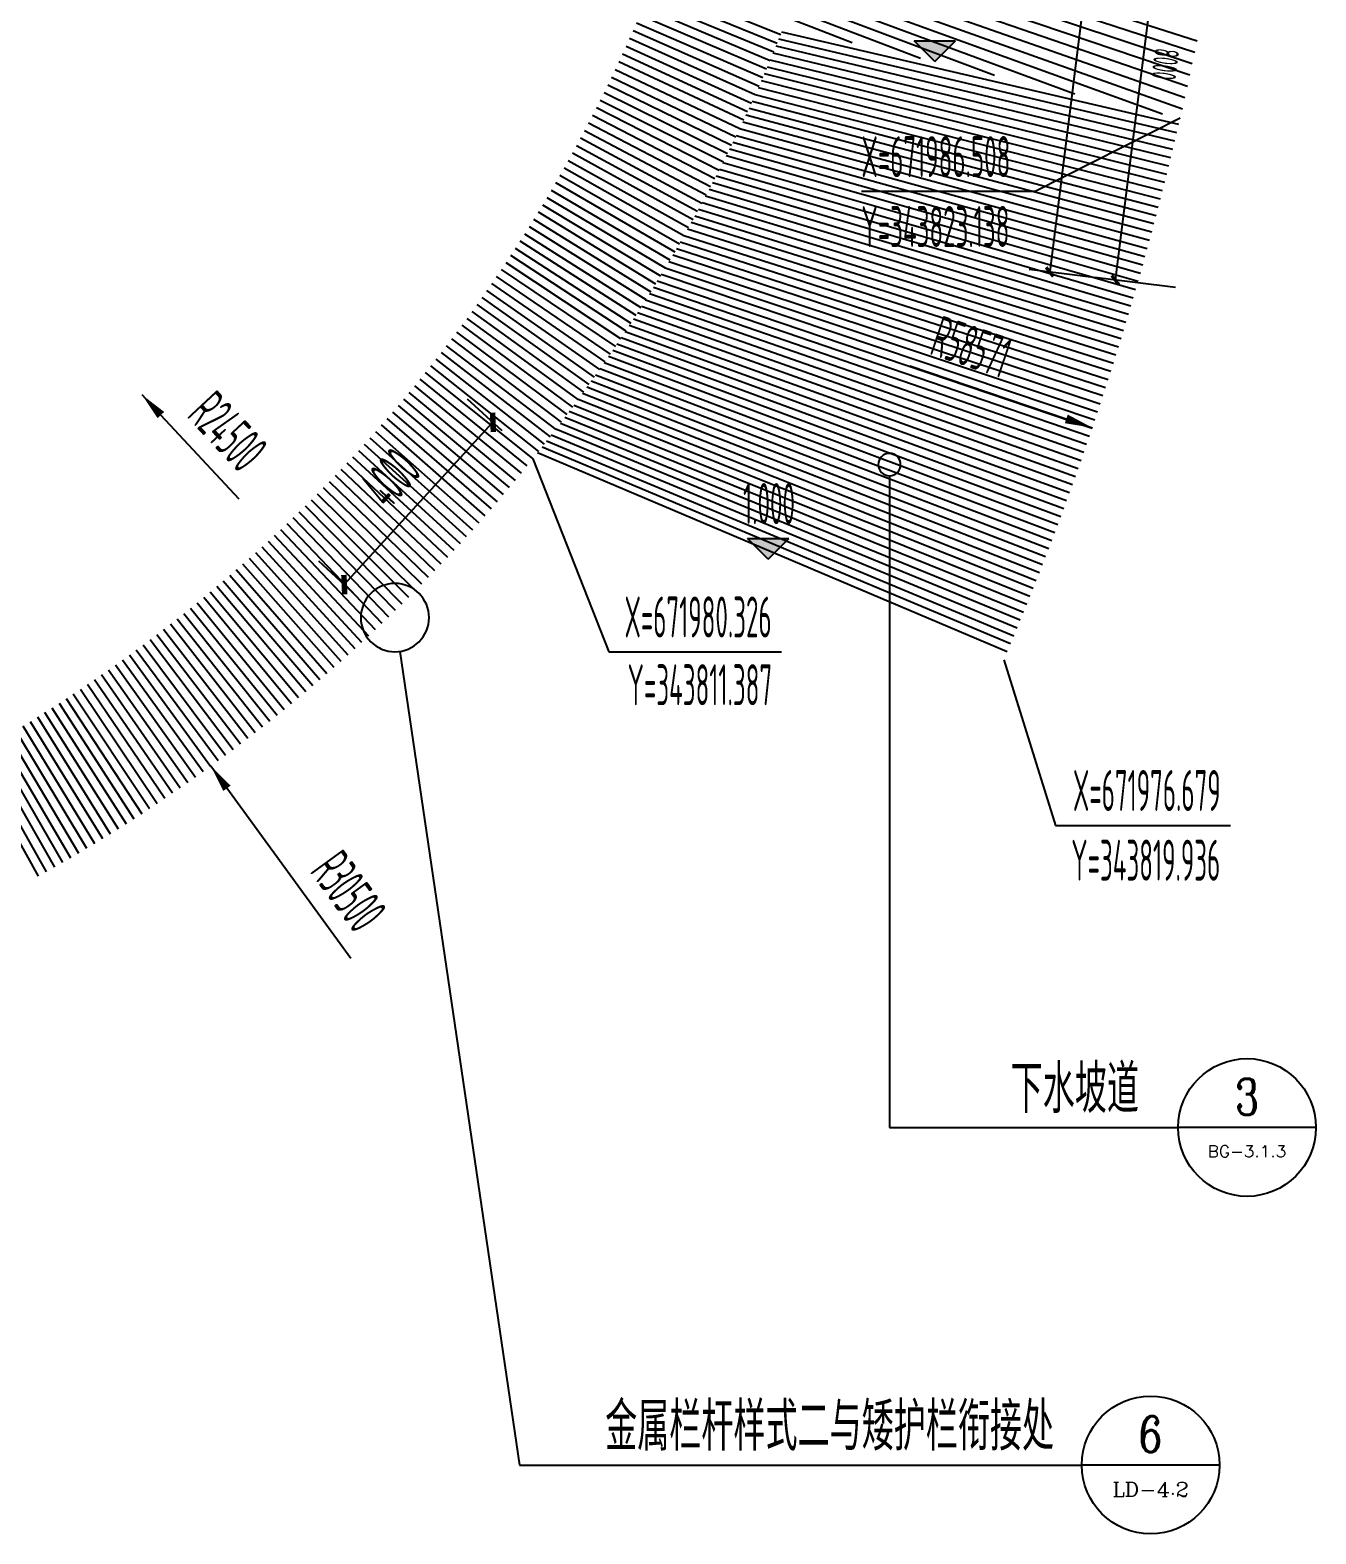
# Model space of a CAD drawing. Extents: x 343752890 to 343964796, y 671960777 to 672058019.
# Drawn here: x 343802264 to 343825600, y 671960815 to 671988104 of the extents above; entities that cross this region are included whole.
import ezdxf
from ezdxf.enums import TextEntityAlignment as Align

# ---------------------------------------------------------------- set-up
doc = ezdxf.new("R2010")
doc.units = 0
doc.header["$LTSCALE"] = 1000
doc.header["$MEASUREMENT"] = 0
for name, color, linetype in [('00-定位', 3, 'Continuous'), ('00-标高', 2, 'Continuous'), ('00-铺装填充', 251, 'Continuous'), ('00-铺装标注', 3, 'Continuous'), ('PUB_DIM', 3, 'Continuous'), ('PUB_TEXT', 7, 'Continuous')]:
    doc.layers.add(name, color=color, linetype=linetype)
doc.styles.add('_TCH_DIM', font='isocp.shx', dxfattribs={"width": 0.7, "bigfont": '0.shx'})
doc.styles.add('_TCH_DIM_T3', font='isocp.shx', dxfattribs={"width": 0.494118, "bigfont": '0.shx'})
doc.styles.add('_TCH_LABEL', font='COMPLEX', dxfattribs={"bigfont": 'GBCBIG'})
doc.dimstyles.new('_TCH_ARCH&&150', dxfattribs={"dimtxt": 446.25, "dimasz": 150, "dimexe": 375, "dimexo": 450, "dimgap": 189.375, "dimtad": 1, "dimdec": 0, "dimzin": 0, "dimdsep": 46, "dimtxsty": '_TCH_DIM_T3', "dimblk": 'ARCHTICK', "dimcen": 0.09, "dimclrt": 7, "dimazin": 2, "dimtfac": 1, "dimtdec": 0, "dimtix": 1, "dimtmove": 2, "dimatfit": 3, "dimfxl": 150, "dimtolj": 1, "dimtzin": 0, "dimarcsym": 0})
doc.dimstyles.new('_TCH_ARCH&&250', dxfattribs={"dimtxt": 743.75, "dimasz": 250, "dimexe": 625, "dimexo": 750, "dimgap": 315.625, "dimtad": 1, "dimdec": 0, "dimzin": 0, "dimdsep": 46, "dimtxsty": '_TCH_DIM_T3', "dimblk": 'ARCHTICK', "dimcen": 0.09, "dimclrt": 2, "dimazin": 2, "dimtfac": 1, "dimtdec": 0, "dimtix": 1, "dimtmove": 2, "dimatfit": 3, "dimfxl": 150, "dimtolj": 1, "dimtzin": 0, "dimarcsym": 0})

# ---------------------------------------------------------------- blocks, each defined once
blk = doc.blocks.new('_ArchTick')
at = {"color": 0, "linetype": 'ByBlock', "const_width": 0.4}
blk.add_lwpolyline([(-0.5, -0.5), (0.5, 0.5)], dxfattribs=at)
blk = doc.blocks.new('*D267')
at = {"layer": 'Defpoints', "color": 0, "transparency": 16777216}
for p in [(264799, 258002), (272799, 258002), (272799, 256452)]:
    blk.add_point(p, dxfattribs=at)
at = {"layer": 'PUB_DIM', "color": 0, "lineweight": -2, "transparency": 16777216}
for p, q in [((264799, 257552), (264799, 256077)), ((272799, 257552), (272799, 256077)), ((264799, 256452), (272799, 256452))]:
    blk.add_line(p, q, dxfattribs=at)
at = {"layer": 'PUB_DIM', "color": 0, "lineweight": -2, "transparency": 16777216, "xscale": 150, "yscale": 150, "zscale": 150, "rotation": 180}
blk.add_blockref('_ArchTick', (264799, 256452), dxfattribs=at)
at = {"layer": 'PUB_DIM', "color": 0, "lineweight": -2, "transparency": 16777216, "xscale": 150, "yscale": 150, "zscale": 150}
blk.add_blockref('_ArchTick', (272799, 256452), dxfattribs=at)
at = {"layer": 'PUB_DIM', "color": 7, "transparency": 16777216, "insert": (268799, 256864), "char_height": 446.2, "attachment_point": 5, "style": '_TCH_DIM_T3'}
blk.add_mtext('\\A1;8000', dxfattribs=at)
blk = doc.blocks.new('*D273')
at = {"layer": 'Defpoints', "color": 0, "transparency": 16777216}
for p in [(253299, 256452), (272799, 256452), (272799, 255252)]:
    blk.add_point(p, dxfattribs=at)
at = {"layer": 'PUB_DIM', "color": 0, "lineweight": -2, "transparency": 16777216}
for p, q in [((253299, 256002), (253299, 254877)), ((272799, 256002), (272799, 254877)), ((253299, 255252), (272799, 255252))]:
    blk.add_line(p, q, dxfattribs=at)
at = {"layer": 'PUB_DIM', "color": 0, "lineweight": -2, "transparency": 16777216, "xscale": 150, "yscale": 150, "zscale": 150, "rotation": 180}
blk.add_blockref('_ArchTick', (253299, 255252), dxfattribs=at)
at = {"layer": 'PUB_DIM', "color": 0, "lineweight": -2, "transparency": 16777216, "xscale": 150, "yscale": 150, "zscale": 150}
blk.add_blockref('_ArchTick', (272799, 255252), dxfattribs=at)
at = {"layer": 'PUB_DIM', "color": 7, "transparency": 16777216, "insert": (263049, 255664), "char_height": 446.2, "attachment_point": 5, "style": '_TCH_DIM_T3'}
blk.add_mtext('\\A1;19500', dxfattribs=at)
blk = doc.blocks.new('*D276')
at = {"layer": 'Defpoints', "color": 0, "transparency": 16777216}
for p in [(264799, 258002), (272799, 258002), (272799, 256452)]:
    blk.add_point(p, dxfattribs=at)
at = {"layer": 'PUB_DIM', "color": 0, "lineweight": -2, "transparency": 16777216}
for p, q in [((264799, 257552), (264799, 256077)), ((272799, 257552), (272799, 256077)), ((264799, 256452), (272799, 256452))]:
    blk.add_line(p, q, dxfattribs=at)
at = {"layer": 'PUB_DIM', "color": 0, "lineweight": -2, "transparency": 16777216, "xscale": 150, "yscale": 150, "zscale": 150, "rotation": 180}
blk.add_blockref('_ArchTick', (264799, 256452), dxfattribs=at)
at = {"layer": 'PUB_DIM', "color": 0, "lineweight": -2, "transparency": 16777216, "xscale": 150, "yscale": 150, "zscale": 150}
blk.add_blockref('_ArchTick', (272799, 256452), dxfattribs=at)
at = {"layer": 'PUB_DIM', "color": 7, "transparency": 16777216, "insert": (268799, 256864), "char_height": 446.2, "attachment_point": 5, "style": '_TCH_DIM_T3'}
blk.add_mtext('\\A1;8000', dxfattribs=at)
blk = doc.blocks.new('*D282')
at = {"layer": 'Defpoints', "color": 0, "transparency": 16777216}
for p in [(253299, 256452), (272799, 256452), (272799, 255252)]:
    blk.add_point(p, dxfattribs=at)
at = {"layer": 'PUB_DIM', "color": 0, "lineweight": -2, "transparency": 16777216}
for p, q in [((253299, 256002), (253299, 254877)), ((272799, 256002), (272799, 254877)), ((253299, 255252), (272799, 255252))]:
    blk.add_line(p, q, dxfattribs=at)
at = {"layer": 'PUB_DIM', "color": 0, "lineweight": -2, "transparency": 16777216, "xscale": 150, "yscale": 150, "zscale": 150, "rotation": 180}
blk.add_blockref('_ArchTick', (253299, 255252), dxfattribs=at)
at = {"layer": 'PUB_DIM', "color": 0, "lineweight": -2, "transparency": 16777216, "xscale": 150, "yscale": 150, "zscale": 150}
blk.add_blockref('_ArchTick', (272799, 255252), dxfattribs=at)
at = {"layer": 'PUB_DIM', "color": 7, "transparency": 16777216, "insert": (263049, 255664), "char_height": 446.2, "attachment_point": 5, "style": '_TCH_DIM_T3'}
blk.add_mtext('\\A1;19500', dxfattribs=at)
blk = doc.blocks.new('*D43')
at = {"layer": '00-铺装标注', "color": 0, "lineweight": -2, "transparency": 16777216}
for p, q in [((343810833, 671980832), (343810204, 671981409)), ((343807967, 671978041), (343810665, 671980986)), ((343808136, 671977887), (343807506, 671978464))]:
    blk.add_line(p, q, dxfattribs=at)
at = {"layer": 'Defpoints', "color": 0, "transparency": 16777216}
for p in [(343810665, 671980986), (343811386, 671980325), (343808689, 671977380)]:
    blk.add_point(p, dxfattribs=at)
at = {"layer": '00-铺装标注', "color": 0, "lineweight": -2, "transparency": 16777216, "xscale": 250, "yscale": 250, "zscale": 250}
for p, rotation in [((343810665, 671980986), 47.51433184011329), ((343807967, 671978041), 227.5143318401133)]:
    blk.add_blockref('_ArchTick', p, dxfattribs=dict(at, rotation=rotation))
at = {"layer": '00-铺装标注', "color": 2, "transparency": 16777216, "insert": (343808809, 671979978), "char_height": 743.8, "attachment_point": 5, "rotation": 47.5143, "style": '_TCH_DIM_T3'}
blk.add_mtext('\\A1;4000', dxfattribs=at)
blk = doc.blocks.new('ahjhghdgdg')
at = {"layer": 'PUB_DIM'}
for p1, p2, distance, picture, middle in [((264798.6, 258001.7), (272798.6, 258001.7), -1550, '*D267', (268798.6, 256864.2)), ((264798.6, 258001.7), (272798.6, 258001.7), -1550, '*D276', (268798.6, 256864.2)), ((253298.6, 256451.7), (272798.6, 256451.7), -1200.2, '*D273', (263048.6, 255664)), ((253298.6, 256451.7), (272798.6, 256451.7), -1200.2, '*D282', (263048.6, 255664))]:
    dim = blk.add_aligned_dim(p1=p1, p2=p2, distance=distance, dimstyle='_TCH_ARCH&&150', dxfattribs=at)
    dim.commit()
    dim.dimension.update_dxf_attribs({"geometry": picture, "text_midpoint": middle})

msp = doc.modelspace()

# ---------------------------------------------------------------- hatches: boundary and pattern name
at = {"layer": '00-标高'}
for points in [[(343818685.1, 671987534.6), (343818310.1, 671987909.6), (343819060.1, 671987909.6)], [(343815661.5, 671978502.4), (343815286.5, 671978877.4), (343816036.5, 671978877.4)]]:
    msp.add_hatch(color=256, dxfattribs=at).paths.add_polyline_path(points)

# ---------------------------------------------------------------- linework, layer by layer
at = {"layer": '00-定位', "color": 3}
for p, q in [((343823138.1, 671986507.9), (343820505.1, 671985173.6)), ((343820505.1, 671985173.6), (343817352, 671985173.6)), ((343811387.3, 671980326.3), (343812766.9, 671976820.4)), ((343812766.9, 671976820.4), (343815901.1, 671976820.4)), ((343819935.6, 671976678.5), (343820871.4, 671973671.5)), ((343820871.4, 671973671.5), (343824047.4, 671973671.5))]:
    msp.add_line(p, q, dxfattribs=at)
at = {"layer": '00-定位'}
msp.add_lwpolyline([(343818228.2, 671982010.3), (343821069.9, 671981048.5), (343821543.5, 671980888.2)], dxfattribs=at)
at = {"layer": '00-定位', "color": 3}
for points in [[(343804637.6, 671981118.7, 165, 0, 0), (343804296.8, 671981484.5, 0, 0, 0)], [(343805837.5, 671974345, 165, 0, 0), (343805543.2, 671974749.3, 0, 0, 0)]]:
    msp.add_lwpolyline(points, format="xyseb", dxfattribs=at)
for points in [[(343806057.9, 671979594.5), (343804637.6, 671981118.7), (343804296.8, 671981484.5)], [(343808085, 671971257.3), (343805837.5, 671974345), (343805543.2, 671974749.3)]]:
    msp.add_lwpolyline(points, dxfattribs=at)
at = {"layer": '00-定位'}
msp.add_lwpolyline([(343821069.9, 671981048.5, 165, 0, 0), (343821543.5, 671980888.2, 0, 0, 0)], format="xyseb", dxfattribs=at)
at = {"layer": '00-标高'}
for p, q in [((343818685.1, 671987534.6), (343818310.1, 671987909.6)), ((343818310.1, 671987909.6), (343819060.1, 671987909.6)), ((343818685.1, 671987534.6), (343819060.1, 671987909.6)), ((343815661.5, 671978502.4), (343815286.5, 671978877.4)), ((343815286.5, 671978877.4), (343816036.5, 671978877.4)), ((343815661.5, 671978502.4), (343816036.5, 671978877.4))]:
    msp.add_line(p, q, dxfattribs=at)
at = {"layer": '00-铺装填充'}
for points in [[(343814253.1, 671990847.4), (343823442.6, 671987906.7)], [(343814156.7, 671990552.8), (343823356.9, 671987495.9)], [(343814205.3, 671990700), (343823400.1, 671987701.3)], [(343814057.1, 671990259.3), (343823268.1, 671987085.1)], [(343814107.3, 671990405.9), (343823312.9, 671987290.5)], [(343814006, 671990112.9), (343823222.5, 671986879.7)], [(343813901.5, 671989821.1), (343822818.6, 671986581.6)], [(343813954.1, 671989966.9), (343823176.2, 671986674.3)], [(343813793.7, 671989530.4), (343819767.6, 671987285)], [(343813848, 671989675.6), (343821227.2, 671986948.5)], [(343813682.7, 671989241), (343817183.1, 671987880.9)], [(343813738.6, 671989385.5), (343818424, 671987594.8)], [(343813568.6, 671988952.8), (343815888.7, 671988021.5)], [(343813451.2, 671988665.8), (343815760.9, 671987709)], [(343813510.3, 671988809.1), (343815825.2, 671987865.1)], [(343813330.7, 671988380.2), (343815629.6, 671987397.9)], [(343813391.4, 671988522.9), (343815695.7, 671987553.2)], [(343813207, 671988096), (343815494.9, 671987088.2)], [(343813269.3, 671988237.9), (343815562.7, 671987242.9)], [(343823110.7, 671986389.7), (343815906.7, 671988066.3)], [(343813080.2, 671987813.1), (343815356.8, 671986780.1)], [(343813144, 671987954.3), (343815426.3, 671986934)], [(343823039.6, 671986087.9), (343815803.6, 671987812.4)], [(343823075.4, 671986238.8), (343815855.4, 671987939.3)], [(343812950.3, 671987531.6), (343815215.3, 671986473.5)], [(343813015.7, 671987672.2), (343815286.5, 671986626.6)], [(343822967, 671985786.6), (343815698.3, 671987559.6)], [(343823003.5, 671985937.2), (343815751.3, 671987685.9)], [(343812817.3, 671987251.6), (343815070.4, 671986168.5)], [(343812884.2, 671987391.4), (343815143.3, 671986320.8)], [(343822892.7, 671985485.6), (343815590.8, 671987307.7)], [(343822930, 671985636), (343815644.9, 671987433.5)], [(343812749.6, 671987112.2), (343814996.7, 671986016.6)], [(343822816.8, 671985185), (343815481.1, 671987056.9)], [(343822855, 671985335.3), (343815536.2, 671987182.1)], [(343812611.9, 671986834.4), (343814846.8, 671985714)], [(343812681.1, 671986973.1), (343814922.2, 671985865.1)], [(343822739.4, 671984884.8), (343815369.1, 671986807.1)], [(343822778.3, 671985034.9), (343815425.4, 671986931.9)], [(343812471.1, 671986558.2), (343814693.5, 671985413.1)], [(343812541.9, 671986696.1), (343814770.5, 671985563.4)], [(343822620.3, 671984435.4), (343815197, 671986434.5)], [(343822660.4, 671984585.1), (343815254.9, 671986558.4)], [(343822700.1, 671984734.9), (343815312.3, 671986682.6)], [(343812327.4, 671986283.6), (343814536.9, 671985114)], [(343812399.6, 671986420.7), (343814615.6, 671985263.3)], [(343822538.9, 671984136.2), (343815079.6, 671986187.5)], [(343822579.8, 671984285.8), (343815138.6, 671986310.9)], [(343812180.5, 671986010.6), (343814377, 671984816.6)], [(343812254.3, 671986146.9), (343814457.3, 671984965)], [(343822455.9, 671983837.6), (343814960, 671985941.6)], [(343822497.6, 671983986.8), (343815020, 671986064.4)], [(343812030.7, 671985739.2), (343814213.8, 671984520.9)], [(343812106, 671985874.7), (343814295.8, 671984668.5)], [(343822371.3, 671983539.3), (343814838.2, 671985696.9)], [(343822413.8, 671983688.4), (343814899.3, 671985819.1)], [(343811877.9, 671985469.5), (343814047.3, 671984227.1)], [(343811954.7, 671985604.1), (343814131, 671984373.8)], [(343822285.2, 671983241.5), (343814714.2, 671985453.4)], [(343822328.4, 671983390.4), (343814776.5, 671985575)], [(343811643, 671985068.1), (343813791.6, 671983789.9)], [(343811722.1, 671985201.5), (343813877.6, 671983935.2)], [(343811800.3, 671985335.3), (343813962.9, 671984080.9)], [(343822153, 671982795.7), (343814524.3, 671985090.3)], [(343822197.4, 671982944.2), (343814588.2, 671985211)], [(343822241.5, 671983092.8), (343814651.5, 671985332.1)], [(343811482.8, 671984802.8), (343813617, 671983500.8)], [(343811563.3, 671984935.2), (343813704.7, 671983645.1)], [(343822062.9, 671982499.1), (343814395.1, 671984849.8)], [(343822108.1, 671982647.3), (343814460, 671984969.9)], [(343811319.6, 671984539.2), (343813439.3, 671983213.7)], [(343811401.6, 671984670.8), (343813528.6, 671983357)], [(343821971.3, 671982202.9), (343814263.7, 671984610.5)], [(343822017.3, 671982351), (343814329.6, 671984730)], [(343811153.6, 671984277.4), (343813258.5, 671982928.6)], [(343811237, 671984408.1), (343813349.3, 671983070.9)], [(343821830.9, 671981759.6), (343814062.7, 671984254)], [(343821878.1, 671981907.3), (343814130.2, 671984372.5)], [(343821924.9, 671982055.1), (343814197.2, 671984491.4)], [(343810984.6, 671984017.5), (343813074.4, 671982645.4)], [(343811069.4, 671984147.2), (343813166.8, 671982786.7)], [(343821735.3, 671981464.7), (343813926.2, 671984018)], [(343821783.3, 671981612.1), (343813994.7, 671984135.8)], [(343810812.8, 671983759.5), (343812887.3, 671982364.4)], [(343810899, 671983888.3), (343812981.2, 671982504.6)], [(343821638.2, 671981170.3), (343813787.6, 671983783.2)], [(343821686.9, 671981317.5), (343813857.1, 671983900.4)], [(343810638.1, 671983503.4), (343812697, 671982085.4)], [(343810725.8, 671983631.2), (343812792.5, 671982224.6)], [(343821489.6, 671980729.7), (343813575.8, 671983433.6)], [(343821539.5, 671980876.5), (343813646.9, 671983549.8)], [(343821589, 671981023.3), (343813717.5, 671983666.3)], [(343810460.6, 671983249.3), (343812503.7, 671981808.5)], [(343810549.7, 671983376.1), (343812600.8, 671981946.7)], [(343821388.6, 671980436.6), (343813432.1, 671983202.2)], [(343821439.3, 671980583.1), (343813504.2, 671983317.7)], [(343810280.3, 671982997.1), (343812307.3, 671981533.8)], [(343810370.8, 671983122.9), (343812405.9, 671981670.9)], [(343821286, 671980144.1), (343813286.4, 671982972.2)], [(343821337.5, 671980290.3), (343813359.5, 671983087)], [(343810004.6, 671982622.6), (343812007.1, 671981125.9)], [(343810097.2, 671982746.9), (343812107.9, 671981261.3)], [(343810189.1, 671982871.7), (343812208, 671981397.3)], [(343821129.3, 671979706.3), (343813064.1, 671982629.8)], [(343821181.9, 671979852.1), (343813138.7, 671982743.6)], [(343821234.2, 671979998), (343813212.8, 671982857.7)], [(343809817.4, 671982375.5), (343811803.2, 671980856.7)], [(343809911.4, 671982498.8), (343811905.5, 671980991)], [(343821022.9, 671979415.1), (343812913.5, 671982403.3)], [(343821076.3, 671979560.7), (343812989.1, 671982516.4)], [(343809627.5, 671982130.5), (343811596.3, 671980589.8)], [(343809722.8, 671982252.8), (343811700.1, 671980723)], [(343820860.4, 671978979.5), (343812683.9, 671982066.3)], [(343820914.9, 671979124.6), (343812760.9, 671982178.3)], [(343820969.1, 671979269.8), (343812837.4, 671982290.6)], [(343809434.8, 671981887.6), (343811386.5, 671980325.3)], [(343809531.5, 671982008.8), (343811491.8, 671980457.3)], [(343820750.1, 671978689.7), (343812528.4, 671981843.5)], [(343820805.5, 671978834.5), (343812606.4, 671981954.7)], [(343809140.9, 671981527.4), (343811066.3, 671979932.8)], [(343809239.5, 671981646.9), (343811173.8, 671980063)], [(343809337.5, 671981767), (343811280.5, 671980193.8)], [(343820638.3, 671978400.6), (343812371, 671981622.2)], [(343820694.4, 671978545.1), (343812449.9, 671981732.6)], [(343808941.6, 671981289.9), (343810849.3, 671979674.1)], [(343809041.6, 671981408.4), (343810958.1, 671979803.1)], [(343820467.8, 671977968), (343812131.3, 671981293)], [(343820525, 671978112.1), (343812211.7, 671981402.3)], [(343820581.9, 671978256.3), (343812291.6, 671981512)], [(343808739.7, 671981054.7), (343810629.3, 671979417.9)], [(343808841, 671981172), (343810739.7, 671979545.7)], [(343820352.2, 671977680.4), (343811969.2, 671981075.4)], [(343820410.2, 671977824.1), (343812050.5, 671981184)], [(343808432, 671980706.1), (343810294.2, 671979038.1)], [(343808535.2, 671980821.7), (343810406.6, 671979164.1)], [(343808637.8, 671980937.9), (343810518.3, 671979290.6)], [(343820175.9, 671977250.1), (343811722.6, 671980752)], [(343820235.1, 671977393.3), (343811805.2, 671980859.4)], [(343820293.8, 671977536.8), (343811887.5, 671980967.2)], [(343808223.6, 671980476.5), (343810067.3, 671978788)], [(343808328.1, 671980591), (343810181.1, 671978912.7)], [(343819996.3, 671976821.2), (343811471.8, 671980432.1)], [(343820056.5, 671976964), (343811555.8, 671980538.3)], [(343820116.4, 671977107), (343811639.4, 671980645)], [(343808012.8, 671980249.3), (343809837.6, 671978540.5)], [(343808118.5, 671980362.6), (343809952.8, 671978663.9)], [(343807691.8, 671979912.8), (343809488, 671978174)], [(343807799.4, 671980024.4), (343809605.2, 671978295.5)], [(343807906.4, 671980136.5), (343809721.8, 671978417.7)], [(343807474.7, 671979691.5), (343809251.6, 671977932.9)], [(343807583.6, 671979801.9), (343809370.1, 671978053.1)], [(343807144.6, 671979364.1), (343808892, 671977576.2)], [(343807255.2, 671979472.6), (343809012.5, 671977694.4)], [(343807365.3, 671979581.8), (343809132.4, 671977813.3)], [(343806921.5, 671979148.9), (343808648.9, 671977341.7)], [(343807033.3, 671979256.2), (343808770.8, 671977458.6)], [(343806582.3, 671978830.7), (343808279.6, 671976995.1)], [(343806696, 671978936.1), (343808403.3, 671977110)], [(343806809, 671979042.2), (343808526.5, 671977225.5)], [(343806238, 671978518.2), (343807904.5, 671976654.7)], [(343806353.4, 671978621.7), (343808030.2, 671976767.5)], [(343806468.1, 671978725.9), (343808155.2, 671976881)], [(343806005.6, 671978313.1), (343807651.4, 671976431.2)], [(343806122.1, 671978415.3), (343807778.3, 671976542.6)], [(343805652.7, 671978010.2), (343807267, 671976101.3)], [(343805770.9, 671978110.5), (343807395.8, 671976210.6)], [(343805888.5, 671978211.5), (343807523.9, 671976320.5)], [(343805294.9, 671977713.3), (343806877.3, 671975777.8)], [(343805414.7, 671977811.6), (343807007.8, 671975884.9)], [(343805534, 671977910.6), (343807137.7, 671975992.8)], [(343805053.6, 671977518.7), (343806614.5, 671975565.8)], [(343805174.5, 671977615.6), (343806746.2, 671975671.4)], [(343804687.7, 671977231.7), (343806215.9, 671975253.2)], [(343804810.2, 671977326.7), (343806349.4, 671975356.7)], [(343804932.2, 671977422.3), (343806482.2, 671975460.9)], [(343804317.1, 671976950.9), (343805812.2, 671974947.3)], [(343804441.1, 671977043.8), (343805947.4, 671975048.5)], [(343804564.7, 671977137.5), (343806081.9, 671975150.5)], [(343803941.8, 671976676.3), (343805403.5, 671974648.1)], [(343804067.4, 671976767.2), (343805540.3, 671974747.1)], [(343804192.5, 671976858.7), (343805676.5, 671974846.8)], [(343803562.1, 671976408), (343804989.9, 671974355.8)], [(343803689.2, 671976496.7), (343805128.3, 671974452.5)], [(343803815.7, 671976586.2), (343805266.2, 671974549.9)], [(343803048.9, 671976060.1), (343804430.9, 671973976.8)], [(343803177.9, 671976146), (343804571.4, 671974070.4)], [(343803306.5, 671976232.6), (343804711.4, 671974164.7)], [(343803434.5, 671976319.9), (343804850.9, 671974259.9)], [(343802659, 671975806.6), (343804006.3, 671973700.7)], [(343802789.5, 671975890.4), (343804148.3, 671973791.9)], [(343802919.4, 671975974.9), (343804289.9, 671973884)], [(343802265, 671975559.7), (343803577.1, 671973431.7)], [(343802396.8, 671975641.3), (343803720.6, 671973520.6)], [(343802528.2, 671975723.6), (343803863.7, 671973610.2)], [(343801733.4, 671975240.7), (343802998, 671973084.2)], [(343801867, 671975319.4), (343803143.5, 671973169.8)], [(343802000.1, 671975398.7), (343803288.5, 671973256.3)], [(343802132.8, 671975478.9), (343803433, 671973343.6)], [(343801330.1, 671975009.3), (343802558.7, 671972832)], [(343801465, 671975085.7), (343802705.6, 671972915.2)], [(343801599.4, 671975162.8), (343802852.1, 671972999.3)], [(343801194.8, 671974933.6), (343802411.4, 671972749.6)]]:
    msp.add_lwpolyline(points, dxfattribs=at)
at = {"layer": '00-铺装标注'}
for p, q in [((343817860.3, 671980016.3), (343817860.3, 671968189.7)), ((343808976.1, 671976829.7), (343811147.9, 671962064.7)), ((343817860.3, 671968189.7), (343823100.1, 671968189.7)), ((343825600.1, 671968189.7), (343823100.1, 671968189.7)), ((343811147.9, 671962064.7), (343821349.2, 671962064.7)), ((343823849.2, 671962064.7), (343821349.2, 671962064.7))]:
    msp.add_line(p, q, dxfattribs=at)
for points in [[(343818063.1, 671980219.1, 1), (343817657.6, 671980219.1, 1)], [(343809505.4, 671977442.4, 1), (343808266.6, 671977442.4, 1)]]:
    msp.add_lwpolyline(points, format="xyb", close=True, dxfattribs=at)
for centre in [(343824350.1, 671968189.7), (343822599.2, 671962064.7)]:
    msp.add_circle(centre, 1250, dxfattribs=at)

# ---------------------------------------------------------------- block references
at = {"rotation": 262.8679431327918}
msp.add_blockref('ahjhghdgdg', (343601361.3, 672286095.2), dxfattribs=at)

# ---------------------------------------------------------------- texts
at = {"layer": '00-定位', "color": 2, "style": '_TCH_DIM', "width": 0.494118}
for s, rotation, p in [('R58571', 341.3003, (343818566.2, 671982229.1)), ('R24500', 312.98014, (343805091, 671981095.1)), ('R30500', 306.05063, (343807327.8, 671972833.9))]:
    msp.add_text(s, height=743.75, rotation=rotation, dxfattribs=at).set_placement(p)
at = {"layer": 'PUB_TEXT', "color": 2, "style": '_TCH_DIM'}
for s, height, width, p in [('X=671986.508', 743.75, 0.494118, (343817352, 671985435.1)), ('Y=343823.138', 743.75, 0.494118, (343817352, 671984167.2)), ('1.000', 743.75, 0.494118, (343815204.1, 671979139.9)), ('X=671980.326', 743.75, 0.494118, (343813051.9, 671977081.9)), ('Y=343811.387', 743.75, 0.494118, (343813108.1, 671975851.4)), ('X=671976.679', 743.75, 0.494118, (343821190.1, 671973933)), ('Y=343819.936', 743.75, 0.494118, (343821160.1, 671972668.4)), ('下水坡道', 875, 0.7, (343820060.9, 671968452.2)), ('金属栏杆样式二与矮护栏衔接处', 875, 0.7, (343812701.3, 671962327.2))]:
    msp.add_text(s, height=height, dxfattribs=dict(at, width=width)).set_placement(p)
at = {"layer": 'PUB_TEXT', "color": 2, "style": '_TCH_LABEL'}
for s, height, p, p2 in [('3', 652.5, (343824132.5, 671968421.1), (343824567.6, 671968421.1)), ('BG-3.1.3', 212.3, (343823637.3, 671967651.6), (343825062.8, 671967651.6)), ('6', 652.5, (343822381.7, 671962296), (343822816.7, 671962296)), ('LD-4.2', 260, (343821905.8, 671961492.6), (343823292.5, 671961492.6))]:
    msp.add_text(s, height=height, dxfattribs=at).set_placement(p, p2, align=Align.FIT)

# ---------------------------------------------------------------- dimensions: what is measured, and where the dimension line sits
at = {"layer": '00-铺装标注'}
dim = msp.add_aligned_dim(p1=(343808689.2, 671977380.2), p2=(343811386.5, 671980325.3), distance=978.9, text='4000', dimstyle='_TCH_ARCH&&250', dxfattribs=at)
dim.commit()
dim.dimension.update_dxf_attribs({"geometry": '*D43', "text_midpoint": (343808809, 671979978.3)})

doc.saveas('drawing.dxf')
